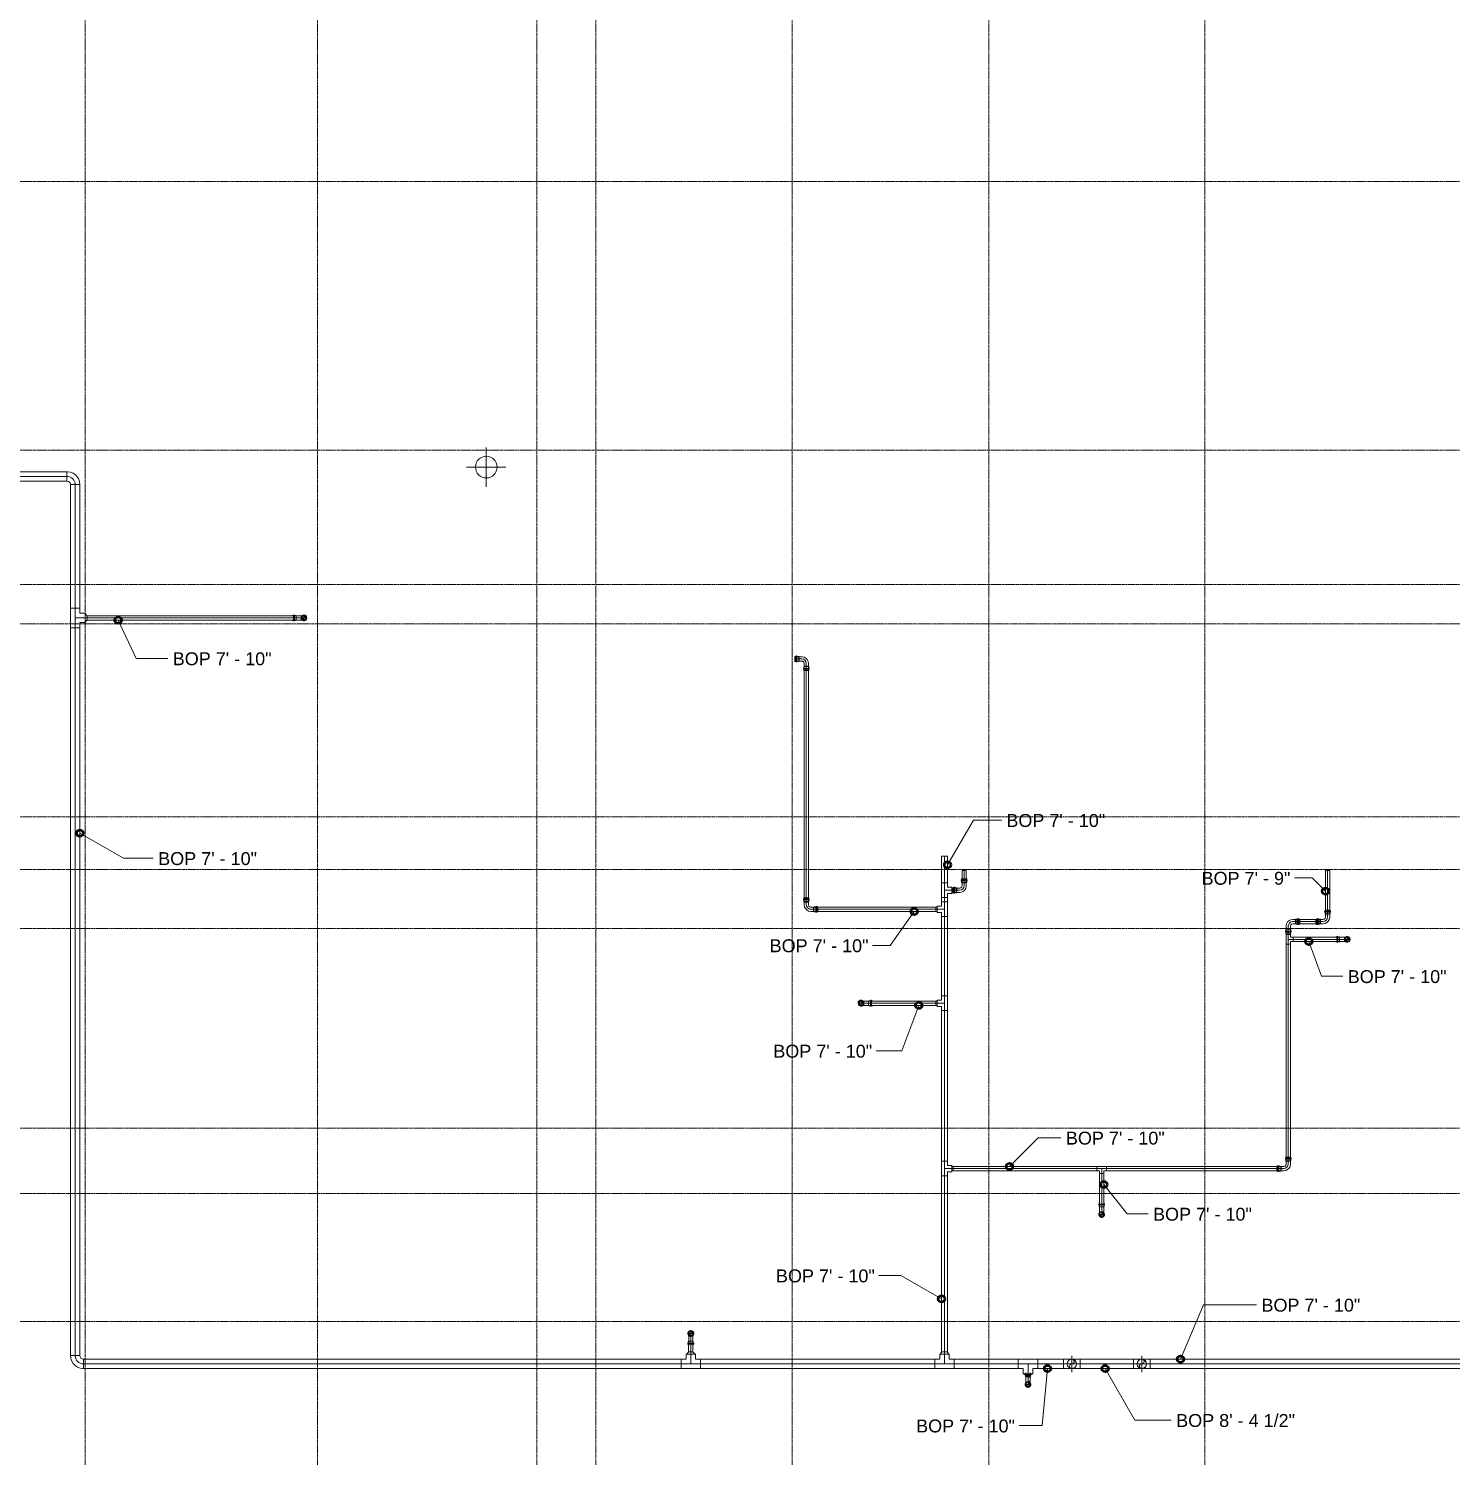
# Model space of a CAD drawing. Header units: inches. Extents: x -3679 to 241, y -496 to 1784.
# Drawn here: x -3029.3 to -2594.7, y 297.7 to 733.7 of the extents above; entities that cross this region are included whole.
import ezdxf

# ---------------------------------------------------------------- set-up
doc = ezdxf.new("R2010")
doc.units = ezdxf.units.IN
doc.header["$MEASUREMENT"] = 0
doc.linetypes.add('Grid Line', pattern=[0.875, 0.5, -0.125, 0.125, -0.125])
for name, color, linetype, lineweight in [('G-ANNO-DIMS', 251, 'Continuous', 9), ('P-PIPE', 1, 'Continuous', 9), ('P-PIPE-CNTR', 1, 'Continuous', 9), ('S-GRID', 8, 'Continuous', 9)]:
    doc.layers.add(name, color=color, linetype=linetype, lineweight=lineweight)
doc.styles.add('Arial', font='arial.ttf', dxfattribs={"height": 3.934132})

# ---------------------------------------------------------------- blocks, each defined once
blk = doc.blocks.new('Elbow - Welded - Generic - Standard-1127339-FIFTH LEVEL')
at = {"layer": 'P-PIPE'}
for p, q in [((-2.52, -1.44), (-2.52, 1.44)), ((-2.52, 1.44), (-2.52, -1.44)), ((1.44, 2.52), (-1.44, 2.52)), ((-1.44, 2.52), (1.44, 2.52))]:
    blk.add_line(p, q, dxfattribs=at)
at = {"layer": 'P-PIPE', "flags": 128}
for points in [[(-1.44, 2.52), (-1.53, 2.08), (-1.79, 1.72), (-2.18, 1.49), (-2.52, 1.44)], [(-2.52, -1.44), (-1.67, -1.34), (-0.85, -1.07), (-0.12, -0.62), (0.51, -0.03), (0.99, 0.68), (1.3, 1.48), (1.43, 2.33), (1.44, 2.52)]]:
    blk.add_lwpolyline(points, dxfattribs=at)
blk = doc.blocks.new('Victaulic-VicPress316-Elbow 90-45deg Style P568_P571 - Standard-V1-FIFTH LEVEL')
at = {"layer": 'P-PIPE'}
for p, q in [((-2327.12, 161.86), (-2327.12, 161.86)), ((-2327.12, 161.86), (-2325.73, 161.86)), ((-2324.79, 162.52), (-2325.73, 162.52)), ((-2325.73, 161.86), (-2324.79, 161.86)), ((-2323.6, 162.52), (-2324.9, 162.52)), ((-2324.9, 161.86), (-2324.9, 161.86)), ((-2324.9, 161.86), (-2324.9, 161.86)), ((-2324.79, 162.52), (-2324.79, 161.86)), ((-2324.79, 161.86), (-2324.79, 162.52)), ((-2324.79, 161.86), (-2324.79, 161.21)), ((-2324.79, 161.21), (-2324.79, 161.86)), ((-2324.23, 162.63), (-2324.69, 162.63)), ((-2324.23, 161.86), (-2324.23, 161.86)), ((-2324.23, 161.86), (-2324.23, 161.86)), ((-2323.6, 162.63), (-2323.94, 162.63)), ((-2323.94, 161.86), (-2323.94, 161.86)), ((-2323.94, 161.86), (-2323.94, 161.86)), ((-2323.6, 161.86), (-2323.6, 161.86)), ((-2323.6, 161.86), (-2323.6, 161.86)), ((-2323.6, 161.86), (-2323.6, 161.86)), ((-2323.6, 161.86), (-2323.6, 161.86)), ((-2325.73, 161.21), (-2324.79, 161.21)), ((-2324.9, 161.21), (-2323.6, 161.21)), ((-2324.69, 161.1), (-2324.23, 161.1)), ((-2323.94, 161.1), (-2323.6, 161.1))]:
    blk.add_line(p, q, dxfattribs=at)
at = {"layer": 'P-PIPE', "flags": 128}
for points in [[(-2326.21, 161.86), (-2326.31, 162.26), (-2326.56, 162.58), (-2326.93, 162.76), (-2327.34, 162.75), (-2327.71, 162.56), (-2327.96, 162.24), (-2328.04, 161.86)], [(-2328.04, 161.86), (-2327.94, 161.47), (-2327.69, 161.15), (-2327.32, 160.97), (-2326.91, 160.98), (-2326.54, 161.17), (-2326.29, 161.49), (-2326.21, 161.86)], [(-2326.36, 161.86), (-2326.45, 162.23), (-2326.7, 162.51), (-2327.06, 162.63), (-2327.43, 162.57), (-2327.73, 162.34), (-2327.88, 162), (-2327.89, 161.86)], [(-2327.89, 161.86), (-2327.8, 161.5), (-2327.55, 161.22), (-2327.19, 161.1), (-2326.82, 161.16), (-2326.52, 161.39), (-2326.37, 161.73), (-2326.36, 161.86)], [(-2325.73, 162.52), (-2326.23, 162.52), (-2326.66, 162.52), (-2326.97, 162.52), (-2327.12, 162.52), (-2327.12, 162.52)], [(-2324.9, 162.52), (-2324.71, 162.63), (-2324.69, 162.63)], [(-2324.23, 162.63), (-2324.17, 162.75), (-2324.03, 162.76), (-2323.94, 162.65), (-2323.94, 162.63)], [(-2324.23, 162.63), (-2324.23, 162.54), (-2324.23, 162.29), (-2324.23, 161.93), (-2324.23, 161.86)], [(-2324.23, 161.86), (-2324.23, 162.23), (-2324.23, 162.51), (-2324.23, 162.63), (-2324.23, 162.63)], [(-2324.23, 161.1), (-2324.23, 161.19), (-2324.23, 161.44), (-2324.23, 161.8), (-2324.23, 161.86)], [(-2324.23, 161.86), (-2324.23, 161.5), (-2324.23, 161.22), (-2324.23, 161.1), (-2324.23, 161.1)], [(-2323.94, 162.63), (-2323.94, 162.54), (-2323.94, 162.29), (-2323.94, 161.93), (-2323.94, 161.86)], [(-2323.94, 161.86), (-2323.94, 162.23), (-2323.94, 162.51), (-2323.94, 162.63), (-2323.94, 162.63)], [(-2323.94, 161.1), (-2323.94, 161.19), (-2323.94, 161.44), (-2323.94, 161.8), (-2323.94, 161.86)], [(-2323.94, 161.86), (-2323.94, 161.5), (-2323.94, 161.22), (-2323.94, 161.1), (-2323.94, 161.1)], [(-2327.12, 161.21), (-2327.03, 161.21), (-2326.77, 161.21), (-2326.36, 161.21), (-2325.88, 161.21), (-2325.73, 161.21)], [(-2324.69, 161.1), (-2324.89, 161.19), (-2324.9, 161.21)], [(-2323.94, 161.1), (-2324.01, 160.98), (-2324.15, 160.97), (-2324.23, 161.08), (-2324.23, 161.1)]]:
    blk.add_lwpolyline(points, dxfattribs=at)
at = {"layer": 'P-PIPE'}
for radius, start, end in [(0.767, 0, 180), (0.767, 0, 180), (0.767, 0, 180), (0.767, 180, 360), (0.767, 180, 0), (0.767, 180, 0), (0.657, 360, 180), (0.657, 0, 180), (0.657, 90, 180), (0.658, 180, 0), (0.658, 180, 0), (0.657, 180, 270), (0.658, 0, 90), (0.658, 270, 0)]:
    blk.add_arc((-2327.12, 161.86), radius, start, end, dxfattribs=at)
blk = doc.blocks.new('Victaulic-VicPress316-Elbow 90-45deg Style P568_P571 - Standard-523083-FIFTH LEVEL')
at = {"layer": 'P-PIPE'}
for p, q in [((-3.18, 0.77), (-3.52, 0.77)), ((-3.52, 0.77), (-3.52, -0.77)), ((-3.52, -0.77), (-3.52, 0.77)), ((-2.22, 0.66), (-3.52, 0.66)), ((-3.52, -0.66), (-3.52, 0.66)), ((-3.52, 0.66), (-3.52, -0.66)), ((-3.18, -0.77), (-3.18, 0.77)), ((-3.18, 0.77), (-3.18, -0.77)), ((-2.44, 0.77), (-2.89, 0.77)), ((-2.89, -0.77), (-2.89, 0.77)), ((-2.89, 0.77), (-2.89, -0.77)), ((-1.39, 0.66), (-2.33, 0.66)), ((-2.33, 0), (-2.33, 0.66)), ((-2.33, 0.66), (-2.33, 0)), ((-2.22, -0.66), (-2.22, 0.66)), ((-2.22, 0.66), (-2.22, -0.66)), ((-0.77, 3.52), (-0.77, 3.18)), ((0.77, 3.52), (-0.77, 3.52)), ((-0.77, 3.52), (0.77, 3.52)), ((-0.77, 3.18), (0.77, 3.18)), ((0.77, 3.18), (-0.77, 3.18)), ((-0.77, 2.89), (-0.77, 2.44)), ((-0.77, 2.89), (0.77, 2.89)), ((0.77, 2.89), (-0.77, 2.89)), ((-0.66, 3.52), (-0.66, 2.22)), ((-0.66, 3.52), (0.66, 3.52)), ((0.66, 3.52), (-0.66, 3.52)), ((-0.66, 2.33), (-0.66, 1.39)), ((0, 2.33), (-0.66, 2.33)), ((-0.66, 2.33), (0, 2.33)), ((-0.66, 2.22), (0.66, 2.22)), ((0.66, 2.22), (-0.66, 2.22)), ((0, 2.33), (0.66, 2.33)), ((0.66, 2.33), (0, 2.33)), ((0, 1.39), (0, 2.33)), ((0.66, 2.22), (0.66, 3.52)), ((0.66, 1.39), (0.66, 2.33)), ((0.77, 3.18), (0.77, 3.52)), ((0.77, 2.44), (0.77, 2.89)), ((-3.52, -0.66), (-2.22, -0.66)), ((-3.52, -0.77), (-3.18, -0.77)), ((-2.89, -0.77), (-2.44, -0.77)), ((-2.33, 0), (-2.33, -0.66)), ((-2.33, -0.66), (-2.33, 0)), ((-1.39, 0), (-2.33, 0)), ((-2.33, -0.66), (-1.39, -0.66))]:
    blk.add_line(p, q, dxfattribs=at)
at = {"layer": 'P-PIPE', "flags": 128}
for points in [[(-3.18, 0.77), (-3.11, 0.89), (-2.98, 0.9), (-2.89, 0.79), (-2.89, 0.77)], [(-3.18, 0.77), (-3.18, 0.67), (-3.18, 0.42), (-3.18, 0.07), (-3.18, -0.3), (-3.18, -0.6), (-3.18, -0.75), (-3.18, -0.77)], [(-3.18, -0.77), (-3.18, -0.67), (-3.18, -0.42), (-3.18, -0.07), (-3.18, 0.3), (-3.18, 0.6), (-3.18, 0.75), (-3.18, 0.77)], [(-2.89, -0.77), (-2.89, -0.67), (-2.89, -0.42), (-2.89, -0.07), (-2.89, 0.3), (-2.89, 0.6), (-2.89, 0.75), (-2.89, 0.77)], [(-2.89, 0.77), (-2.89, 0.67), (-2.89, 0.42), (-2.89, 0.07), (-2.89, -0.3), (-2.89, -0.6), (-2.89, -0.75), (-2.89, -0.77)], [(-2.44, 0.77), (-2.24, 0.68), (-2.22, 0.66)], [(-0.66, 1.39), (-0.75, 1.04), (-1, 0.77), (-1.35, 0.66), (-1.39, 0.66)], [(-1.39, -0.66), (-0.78, -0.56), (-0.23, -0.29), (0.22, 0.13), (0.53, 0.67), (0.65, 1.27), (0.66, 1.39)], [(-0.77, 2.89), (-0.89, 2.96), (-0.9, 3.1), (-0.79, 3.18), (-0.77, 3.18)], [(0.77, 3.18), (0.67, 3.18), (0.42, 3.18), (0.07, 3.18), (-0.3, 3.18), (-0.6, 3.18), (-0.75, 3.18), (-0.77, 3.18)], [(-0.77, 3.18), (-0.67, 3.18), (-0.42, 3.18), (-0.07, 3.18), (0.3, 3.18), (0.6, 3.18), (0.75, 3.18), (0.77, 3.18)], [(-0.77, 2.89), (-0.67, 2.89), (-0.42, 2.89), (-0.07, 2.89), (0.3, 2.89), (0.6, 2.89), (0.75, 2.89), (0.77, 2.89)], [(0.77, 2.89), (0.67, 2.89), (0.42, 2.89), (0.07, 2.89), (-0.3, 2.89), (-0.6, 2.89), (-0.75, 2.89), (-0.77, 2.89)], [(-0.66, 2.22), (-0.77, 2.41), (-0.77, 2.44)], [(0.77, 2.44), (0.68, 2.24), (0.66, 2.22)], [(0.77, 3.18), (0.89, 3.11), (0.9, 2.98), (0.79, 2.89), (0.77, 2.89)], [(-2.89, -0.77), (-2.96, -0.89), (-3.1, -0.9), (-3.18, -0.79), (-3.18, -0.77)], [(-2.22, -0.66), (-2.41, -0.77), (-2.44, -0.77)]]:
    blk.add_lwpolyline(points, dxfattribs=at)
at = {"layer": 'P-PIPE'}
blk.add_arc((-1.39, 1.39), 1.39, 270, 0, dxfattribs=at)
blk = doc.blocks.new('Victaulic-VicPress316-Elbow 90-45deg Style P568_P571 - Standard-V6-FIFTH LEVEL')
at = {"layer": 'P-PIPE'}
for p, q in [((-2633.27, 464.59), (-2633.27, 464.25)), ((-2633.26, 464.25), (-2633.27, 464.25)), ((-2633.27, 463.96), (-2633.26, 463.96)), ((-2633.27, 463.96), (-2633.27, 463.51)), ((-2631.74, 464.59), (-2633.26, 464.59)), ((-2633.26, 464.59), (-2631.74, 464.59)), ((-2633.26, 464.25), (-2631.74, 464.25)), ((-2631.74, 464.25), (-2633.26, 464.25)), ((-2633.26, 463.96), (-2631.74, 463.96)), ((-2631.74, 463.96), (-2633.26, 463.96)), ((-2633.16, 464.59), (-2633.16, 463.29)), ((-2633.16, 464.59), (-2631.84, 464.59)), ((-2631.84, 464.59), (-2633.16, 464.59)), ((-2633.16, 463.4), (-2633.16, 462.47)), ((-2632.55, 463.4), (-2633.16, 463.4)), ((-2633.16, 463.4), (-2632.45, 463.4)), ((-2633.16, 463.29), (-2631.84, 463.29)), ((-2631.84, 463.29), (-2633.16, 463.29)), ((-2631.84, 463.4), (-2632.55, 463.4)), ((-2632.5, 462.47), (-2632.5, 463.4)), ((-2632.45, 463.4), (-2631.84, 463.4)), ((-2631.84, 463.29), (-2631.84, 464.59)), ((-2631.84, 462.47), (-2631.84, 463.4)), ((-2631.74, 464.25), (-2631.73, 464.25)), ((-2631.73, 463.96), (-2631.74, 463.96)), ((-2631.73, 464.25), (-2631.73, 464.59)), ((-2631.73, 463.51), (-2631.73, 463.96)), ((-2635.67, 461.84), (-2636.01, 461.84)), ((-2634.71, 461.73), (-2636.01, 461.73)), ((-2636.01, 460.42), (-2634.71, 460.42)), ((-2636.01, 460.31), (-2635.67, 460.31)), ((-2634.93, 461.84), (-2635.38, 461.84)), ((-2635.38, 460.31), (-2634.93, 460.31)), ((-2633.89, 461.73), (-2634.82, 461.73)), ((-2633.89, 461.07), (-2634.82, 461.07)), ((-2634.82, 460.42), (-2633.89, 460.42))]:
    blk.add_line(p, q, dxfattribs=at)
at = {"layer": 'P-PIPE', "flags": 128}
for points in [[(-2633.16, 462.47), (-2633.25, 462.11), (-2633.5, 461.84), (-2633.84, 461.73), (-2633.89, 461.73)], [(-2633.89, 460.42), (-2633.28, 460.51), (-2632.73, 460.78), (-2632.28, 461.2), (-2631.97, 461.74), (-2631.85, 462.34), (-2631.84, 462.47)], [(-2633.27, 463.96), (-2633.39, 464.03), (-2633.4, 464.17), (-2633.29, 464.25), (-2633.27, 464.25)], [(-2633.27, 464.25), (-2633.17, 464.25), (-2632.92, 464.25), (-2632.57, 464.25), (-2632.2, 464.25), (-2631.9, 464.25), (-2631.75, 464.25), (-2631.74, 464.25)], [(-2631.74, 463.96), (-2631.86, 463.96), (-2632.13, 463.96), (-2632.5, 463.96), (-2632.86, 463.96), (-2633.14, 463.96), (-2633.26, 463.96), (-2633.27, 463.96)], [(-2633.16, 463.29), (-2633.27, 463.48), (-2633.27, 463.51)], [(-2631.73, 464.25), (-2631.83, 464.25), (-2632.08, 464.25), (-2632.43, 464.25), (-2632.8, 464.25), (-2633.1, 464.25), (-2633.25, 464.25), (-2633.26, 464.25)], [(-2633.26, 463.96), (-2633.14, 463.96), (-2632.87, 463.96), (-2632.5, 463.96), (-2632.14, 463.96), (-2631.86, 463.96), (-2631.74, 463.96), (-2631.73, 463.96)], [(-2631.73, 463.51), (-2631.82, 463.31), (-2631.84, 463.29)], [(-2631.73, 464.25), (-2631.61, 464.19), (-2631.6, 464.05), (-2631.71, 463.96), (-2631.73, 463.96)], [(-2635.53, 460.16), (-2635.64, 460.21), (-2635.68, 460.29), (-2635.7, 460.39), (-2635.72, 460.58), (-2635.73, 460.88), (-2635.73, 461.26), (-2635.72, 461.56), (-2635.7, 461.74), (-2635.69, 461.84), (-2635.68, 461.87), (-2635.65, 461.92), (-2635.53, 461.98)], [(-2635.53, 460.16), (-2635.41, 460.21), (-2635.37, 460.29), (-2635.35, 460.39), (-2635.33, 460.58), (-2635.32, 460.88), (-2635.32, 461.26), (-2635.33, 461.56), (-2635.35, 461.74), (-2635.36, 461.84), (-2635.38, 461.87), (-2635.4, 461.92), (-2635.53, 461.98)], [(-2634.93, 461.84), (-2634.75, 461.78), (-2634.71, 461.73)], [(-2634.93, 460.31), (-2634.75, 460.37), (-2634.71, 460.42)]]:
    blk.add_lwpolyline(points, dxfattribs=at)
at = {"layer": 'P-PIPE'}
for centre, major_axis, ratio, start_param, end_param in [((-2633.89, 462.47), (0, 1.39), 0.996546, 3.141593, 4.712389), ((-2636.01, 461.07), (0, 0.767), 0.083045, 0, 3.141593), ((-2636.01, 461.07), (0, 0.657), 0.083045, 0, 3.141593), ((-2636.01, 461.07), (0, 0.766), 0.083045, 3.141593, 6.283185), ((-2636.01, 461.07), (0, 0.658), 0.083045, 3.141593, 6.283185), ((-2635.67, 461.07), (0, 0.766), 0.083045, 0, 3.141593), ((-2635.67, 461.07), (0, 0.767), 0.083045, 3.141593, 6.283185), ((-2635.38, 461.07), (0, 0.766), 0.083045, 0, 3.141593), ((-2635.38, 461.07), (0, 0.767), 0.083045, 3.141593, 6.283185), ((-2634.82, 461.07), (0, 0.658), 0.083045, 0, 1.570796), ((-2634.82, 461.07), (0, 0.657), 0.083045, 1.570796, 3.141593), ((-2634.82, 461.07), (0, 0.658), 0.083045, 4.712389, 6.283185), ((-2634.82, 461.07), (0, 0.657), 0.083045, 3.141593, 4.712389), ((-2634.71, 461.07), (0, 0.657), 0.083045, 0, 3.141593), ((-2634.71, 461.07), (0, 0.658), 0.083045, 3.141593, 6.283185)]:
    blk.add_ellipse(centre, major_axis=major_axis, ratio=ratio, start_param=start_param, end_param=end_param, dxfattribs=at)
blk = doc.blocks.new('Victaulic-VicPress316-Elbow 90-45deg Style P568_P571 - Standard-V7-FIFTH LEVEL')
at = {"layer": 'P-PIPE'}
for p, q in [((-2645.27, 458.63), (-2645.27, 458.18)), ((-2645.26, 458.18), (-2645.27, 458.18)), ((-2645.27, 457.89), (-2645.27, 457.55)), ((-2645.27, 457.89), (-2645.26, 457.89)), ((-2643.74, 458.18), (-2645.26, 458.18)), ((-2645.26, 458.18), (-2643.74, 458.18)), ((-2643.74, 457.89), (-2645.26, 457.89)), ((-2645.26, 457.89), (-2643.74, 457.89)), ((-2645.16, 459.68), (-2645.16, 458.74)), ((-2645.16, 458.85), (-2645.16, 457.55)), ((-2643.84, 458.85), (-2645.16, 458.85)), ((-2645.16, 458.85), (-2643.84, 458.85)), ((-2644.45, 458.74), (-2645.16, 458.74)), ((-2645.16, 458.74), (-2644.55, 458.74)), ((-2644.55, 458.74), (-2643.84, 458.74)), ((-2644.5, 459.68), (-2644.5, 458.74)), ((-2643.84, 458.74), (-2644.45, 458.74)), ((-2643.84, 458.74), (-2643.84, 459.68)), ((-2643.84, 457.55), (-2643.84, 458.85)), ((-2643.74, 458.18), (-2643.73, 458.18)), ((-2643.73, 457.89), (-2643.74, 457.89)), ((-2643.73, 458.18), (-2643.73, 458.63)), ((-2643.73, 457.55), (-2643.73, 457.89)), ((-2642.18, 461.73), (-2643.11, 461.73)), ((-2643.11, 461.07), (-2642.18, 461.07)), ((-2643.11, 460.42), (-2642.18, 460.42)), ((-2640.99, 461.73), (-2642.29, 461.73)), ((-2642.29, 460.42), (-2640.99, 460.42)), ((-2641.62, 461.84), (-2642.07, 461.84)), ((-2642.07, 460.31), (-2641.62, 460.31)), ((-2640.99, 461.84), (-2641.33, 461.84)), ((-2641.33, 460.31), (-2640.99, 460.31)), ((-2645.26, 457.55), (-2643.74, 457.55)), ((-2643.74, 457.55), (-2645.26, 457.55)), ((-2643.84, 457.55), (-2645.16, 457.55)), ((-2645.16, 457.55), (-2643.84, 457.55))]:
    blk.add_line(p, q, dxfattribs=at)
at = {"layer": 'P-PIPE', "flags": 128}
for points in [[(-2645.27, 457.89), (-2645.39, 457.96), (-2645.4, 458.1), (-2645.29, 458.18), (-2645.27, 458.18)], [(-2645.27, 458.63), (-2645.18, 458.83), (-2645.16, 458.85)], [(-2645.27, 458.18), (-2645.17, 458.18), (-2644.92, 458.18), (-2644.57, 458.18), (-2644.2, 458.18), (-2643.9, 458.18), (-2643.75, 458.18), (-2643.74, 458.18)], [(-2643.74, 457.89), (-2643.86, 457.89), (-2644.13, 457.89), (-2644.5, 457.89), (-2644.86, 457.89), (-2645.14, 457.89), (-2645.26, 457.89), (-2645.27, 457.89)], [(-2643.73, 458.18), (-2643.83, 458.18), (-2644.08, 458.18), (-2644.43, 458.18), (-2644.8, 458.18), (-2645.1, 458.18), (-2645.25, 458.18), (-2645.26, 458.18)], [(-2645.26, 457.89), (-2645.14, 457.89), (-2644.87, 457.89), (-2644.5, 457.89), (-2644.14, 457.89), (-2643.86, 457.89), (-2643.74, 457.89), (-2643.73, 457.89)], [(-2643.11, 461.73), (-2643.72, 461.64), (-2644.27, 461.37), (-2644.72, 460.94), (-2645.03, 460.4), (-2645.15, 459.8), (-2645.16, 459.68)], [(-2643.84, 459.68), (-2643.75, 460.03), (-2643.5, 460.3), (-2643.16, 460.41), (-2643.11, 460.42)], [(-2643.84, 458.85), (-2643.73, 458.66), (-2643.73, 458.63)], [(-2643.73, 458.18), (-2643.61, 458.12), (-2643.6, 457.98), (-2643.71, 457.89), (-2643.73, 457.89)], [(-2642.07, 461.84), (-2642.25, 461.78), (-2642.29, 461.73)], [(-2642.07, 460.31), (-2642.25, 460.37), (-2642.29, 460.42)], [(-2641.47, 460.16), (-2641.59, 460.21), (-2641.63, 460.29), (-2641.65, 460.39), (-2641.67, 460.58), (-2641.68, 460.88), (-2641.68, 461.26), (-2641.67, 461.56), (-2641.65, 461.74), (-2641.64, 461.84), (-2641.62, 461.87), (-2641.6, 461.92), (-2641.47, 461.98)], [(-2641.47, 460.16), (-2641.36, 460.21), (-2641.32, 460.29), (-2641.3, 460.39), (-2641.28, 460.58), (-2641.27, 460.88), (-2641.27, 461.26), (-2641.28, 461.56), (-2641.3, 461.74), (-2641.31, 461.84), (-2641.32, 461.87), (-2641.35, 461.92), (-2641.47, 461.98)]]:
    blk.add_lwpolyline(points, dxfattribs=at)
at = {"layer": 'P-PIPE'}
for centre, major_axis, ratio, start_param, end_param in [((-2643.11, 459.68), (0, 1.39), 0.996546, 0, 1.570796), ((-2642.29, 461.07), (0, 0.658), 0.083045, 0, 3.141593), ((-2642.29, 461.07), (0, 0.657), 0.083045, 3.141593, 6.283185), ((-2642.18, 461.07), (0, 0.658), 0.083045, 0, 1.570796), ((-2642.18, 461.07), (0, 0.657), 0.083045, 1.570796, 3.141593), ((-2642.18, 461.07), (0, 0.658), 0.083045, 4.712389, 6.283185), ((-2642.18, 461.07), (0, 0.657), 0.083045, 3.141593, 4.712389), ((-2641.62, 461.07), (0, 0.766), 0.083045, 0, 3.141593), ((-2641.62, 461.07), (0, 0.767), 0.083045, 3.141593, 6.283185), ((-2641.33, 461.07), (0, 0.766), 0.083045, 0, 3.141593), ((-2641.33, 461.07), (0, 0.767), 0.083045, 3.141593, 6.283185), ((-2640.99, 461.07), (0, 0.767), 0.083045, 0, 3.141593), ((-2640.99, 461.07), (0, 0.658), 0.083045, 0, 3.141593), ((-2640.99, 461.07), (0, 0.766), 0.083045, 3.141593, 6.283185), ((-2640.99, 461.07), (0, 0.657), 0.083045, 3.141593, 6.283185)]:
    blk.add_ellipse(centre, major_axis=major_axis, ratio=ratio, start_param=start_param, end_param=end_param, dxfattribs=at)
blk = doc.blocks.new('Elbow - Welded - Generic - Standard-V4-FIFTH LEVEL')
at = {"layer": 'P-PIPE'}
blk.add_line((-1945.07, 591.08), (-1945.07, 591.08), dxfattribs=at)
blk.add_line((-1945.07, 591.08), (-1945.07, 591.08), dxfattribs=at)
at = {"layer": 'P-PIPE', "flags": 128}
for points in [[(-1945.07, 592.51), (-1945.74, 592.51), (-1946.37, 592.51), (-1946.9, 592.51), (-1947.3, 592.51), (-1947.53, 592.51), (-1947.59, 592.51)], [(-1947.59, 589.64), (-1947.49, 589.64), (-1947.22, 589.64), (-1946.79, 589.64), (-1946.23, 589.64), (-1945.58, 589.64), (-1945.07, 589.64)]]:
    blk.add_lwpolyline(points, dxfattribs=at)
at = {"layer": 'P-PIPE'}
for start, end in [(0, 180), (180, 0)]:
    blk.add_arc((-1947.59, 591.08), 1.44, start, end, dxfattribs=at)
blk = doc.blocks.new('Elbow - Welded - Generic - Standard-V12-FIFTH LEVEL')
at = {"layer": 'P-PIPE'}
blk.add_line((-2686.72, 326), (-2686.72, 326), dxfattribs=at)
blk.add_line((-2686.72, 326), (-2686.72, 326), dxfattribs=at)
at = {"layer": 'P-PIPE', "flags": 128}
for points in [[(-2690.68, 326), (-2690.59, 326.51), (-2690.32, 326.95), (-2689.91, 327.27), (-2689.42, 327.43), (-2689.24, 327.44)], [(-2689.24, 327.44), (-2689.15, 327.44), (-2688.88, 327.44), (-2688.44, 327.44), (-2687.89, 327.44), (-2687.24, 327.44), (-2686.72, 327.44)], [(-2689.24, 327.44), (-2688.73, 327.34), (-2688.29, 327.08), (-2687.97, 326.67), (-2687.82, 326.18), (-2687.81, 326)], [(-2689.24, 324.56), (-2689.75, 324.66), (-2690.19, 324.92), (-2690.51, 325.33), (-2690.67, 325.82), (-2690.68, 326)], [(-2687.81, 326), (-2687.9, 325.49), (-2688.16, 325.05), (-2688.57, 324.73), (-2689.06, 324.57), (-2689.24, 324.56)], [(-2686.72, 324.56), (-2687.4, 324.56), (-2688.03, 324.56), (-2688.56, 324.56), (-2688.96, 324.56), (-2689.19, 324.56), (-2689.24, 324.56)]]:
    blk.add_lwpolyline(points, dxfattribs=at)
at = {"layer": 'P-PIPE'}
for start, end in [(0, 180), (180, 0)]:
    blk.add_arc((-2689.24, 326), 1.44, start, end, dxfattribs=at)

msp = doc.modelspace()

# ---------------------------------------------------------------- linework, layer by layer
at = {"layer": 'G-ANNO-DIMS'}
for p, q in [((-3001.92, 553.13), (-2996.39, 541.41)), ((-2996.39, 541.41), (-2986.72, 541.41)), ((-2748.55, 478.37), (-2740.66, 492.03)), ((-2740.66, 492.03), (-2732.11, 492.03)), ((-3013.56, 488.07), (-3000.27, 480.39)), ((-3000.27, 480.39), (-2991.17, 480.39)), ((-2637.19, 474.38), (-2642.57, 474.38)), ((-2633.16, 470.35), (-2637.19, 474.38)), ((-2758.73, 464.16), (-2766.08, 453.78)), ((-2766.08, 453.78), (-2771.45, 453.78)), ((-2638.22, 454.98), (-2634.31, 444.36)), ((-2634.31, 444.36), (-2627.85, 444.36)), ((-2757.38, 435.48), (-2762.56, 421.58)), ((-2762.56, 421.58), (-2770.33, 421.58)), ((-2729.63, 386.29), (-2720.88, 395.04)), ((-2720.88, 395.04), (-2713.93, 395.04)), ((-2700.84, 380.74), (-2693.67, 371.8)), ((-2693.67, 371.8), (-2687.31, 371.8)), ((-2762.8, 352.97), (-2769.52, 352.97)), ((-2750.45, 345.84), (-2762.8, 352.97)), ((-2677.41, 327.44), (-2670.42, 344.03)), ((-2670.42, 344.03), (-2654.19, 344.03)), ((-2718.01, 324.56), (-2719.65, 307.15)), ((-2700.44, 324.56), (-2691.35, 308.82)), ((-2719.65, 307.15), (-2726.71, 307.15)), ((-2691.35, 308.82), (-2680.24, 308.82))]:
    msp.add_line(p, q, dxfattribs=at)
at = {"layer": 'G-ANNO-DIMS', "lineweight": 50}
for centre in [(-3001.92, 553.13), (-3013.56, 488.07), (-2748.55, 478.37), (-2633.16, 470.35), (-2758.73, 464.16), (-2638.22, 454.98), (-2757.38, 435.48), (-2729.63, 386.29), (-2700.84, 380.74), (-2750.45, 345.84), (-2677.41, 327.44), (-2718.01, 324.56), (-2700.44, 324.56)]:
    msp.add_circle(centre, 1, dxfattribs=at)
at = {"layer": 'P-PIPE'}
for p, q in [((-3017.52, 598.44), (-3066.48, 598.44)), ((-3017.52, 595.56), (-3017.52, 598.44)), ((-3066.48, 595.56), (-3017.52, 595.56)), ((-3016.44, 594.48), (-3016.44, 556.78)), ((-3013.56, 594.48), (-3016.44, 594.48)), ((-3013.56, 556.78), (-3013.56, 594.48)), ((-3016.44, 556.78), (-3016.44, 550.8)), ((-3013.56, 556.78), (-3016.44, 556.78)), ((-3016.44, 556.78), (-3013.56, 556.78)), ((-3013.56, 556.78), (-3016.44, 556.78)), ((-3013.56, 555.22), (-3013.56, 556.78)), ((-3012.01, 555.22), (-3013.56, 555.22)), ((-3012.01, 552.35), (-3012.01, 555.22)), ((-3012.01, 555.22), (-3012.01, 552.35)), ((-3011.35, 554.35), (-3012.01, 555.1)), ((-2947.52, 554.44), (-3011.35, 554.44)), ((-3011.35, 554.44), (-3011.35, 553.13)), ((-2947.52, 554.44), (-2947.52, 553.13)), ((-3016.44, 550.8), (-3016.44, 328.52)), ((-3016.44, 550.8), (-3013.56, 550.8)), ((-3013.56, 550.8), (-3016.44, 550.8)), ((-3016.44, 550.8), (-3013.56, 550.8)), ((-3013.56, 550.8), (-3013.56, 552.35)), ((-3013.56, 552.35), (-3012.01, 552.35)), ((-3013.56, 328.52), (-3013.56, 550.8)), ((-3012.01, 552.47), (-3011.35, 553.22)), ((-3011.35, 553.13), (-2947.52, 553.13)), ((-2792.37, 538.95), (-2792.37, 467.15)), ((-2792.37, 538.95), (-2791.05, 538.95)), ((-2791.05, 467.15), (-2791.05, 538.95)), ((-2750.45, 481), (-2750.45, 472.88)), ((-2750.45, 481), (-2748.55, 481)), ((-2748.55, 472.88), (-2748.55, 481)), ((-2744.16, 476.64), (-2744.16, 472.97)), ((-2742.84, 476.64), (-2744.16, 476.64)), ((-2742.84, 472.97), (-2742.84, 476.64)), ((-2633.16, 476.64), (-2633.16, 463.4)), ((-2633.16, 476.64), (-2631.84, 476.64)), ((-2631.84, 463.4), (-2631.84, 476.64)), ((-2750.45, 472.88), (-2750.45, 468.39)), ((-2748.55, 472.88), (-2750.45, 472.88)), ((-2750.45, 472.88), (-2748.55, 472.88)), ((-2750.45, 472.88), (-2748.55, 472.88)), ((-2748.55, 471.59), (-2748.55, 472.88)), ((-2747.26, 471.59), (-2748.55, 471.59)), ((-2747.26, 469.68), (-2747.26, 471.59)), ((-2747.26, 471.59), (-2747.26, 469.68)), ((-2746.85, 471.2), (-2747.26, 471.45)), ((-2745.83, 471.29), (-2746.85, 471.29)), ((-2746.85, 471.29), (-2746.85, 469.98)), ((-2745.83, 471.29), (-2745.83, 469.98)), ((-2742.84, 472.97), (-2744.16, 472.97)), ((-2792.37, 467.15), (-2791.05, 467.15)), ((-2748.55, 468.39), (-2750.45, 468.39)), ((-2750.45, 468.39), (-2748.55, 468.39)), ((-2750.45, 468.39), (-2750.45, 467.07)), ((-2748.55, 468.39), (-2750.45, 468.39)), ((-2748.55, 467.07), (-2750.45, 467.07)), ((-2750.45, 467.07), (-2750.45, 465.77)), ((-2750.45, 467.07), (-2748.55, 467.07)), ((-2748.55, 467.07), (-2750.45, 467.07)), ((-2748.55, 468.39), (-2748.55, 469.68)), ((-2748.55, 469.68), (-2747.26, 469.68)), ((-2748.55, 467.07), (-2748.55, 468.39)), ((-2748.55, 462.58), (-2748.55, 467.07)), ((-2747.26, 469.82), (-2746.85, 470.07)), ((-2746.85, 469.98), (-2745.83, 469.98)), ((-2752.15, 465.48), (-2789.38, 465.48)), ((-2789.38, 464.16), (-2789.38, 465.48)), ((-2789.38, 464.16), (-2752.15, 464.16)), ((-2751.74, 465.63), (-2752.15, 465.38)), ((-2752.15, 464.16), (-2752.15, 465.48)), ((-2752.15, 464.26), (-2751.74, 464.01)), ((-2750.45, 465.77), (-2751.74, 465.77)), ((-2751.74, 465.77), (-2751.74, 463.87)), ((-2751.74, 463.87), (-2751.74, 465.77)), ((-2751.74, 463.87), (-2750.45, 463.87)), ((-2750.45, 463.87), (-2750.45, 462.58)), ((-2750.45, 462.58), (-2748.55, 462.58)), ((-2748.55, 462.58), (-2750.45, 462.58)), ((-2750.45, 462.58), (-2750.45, 438.38)), ((-2748.55, 462.58), (-2750.45, 462.58)), ((-2748.55, 438.38), (-2748.55, 462.58)), ((-2633.16, 463.4), (-2631.84, 463.4)), ((-2645.16, 458.74), (-2645.16, 457.13)), ((-2645.16, 458.74), (-2643.84, 458.74)), ((-2643.84, 457.13), (-2643.84, 458.74)), ((-2634.82, 461.73), (-2642.18, 461.73)), ((-2642.18, 460.42), (-2634.82, 460.42)), ((-2645.16, 457.13), (-2645.16, 454.14)), ((-2643.84, 457.13), (-2645.16, 457.13)), ((-2645.16, 457.13), (-2643.84, 457.13)), ((-2645.16, 457.13), (-2643.84, 457.13)), ((-2645.16, 454.14), (-2645.16, 387.97)), ((-2645.16, 454.14), (-2643.84, 454.14)), ((-2643.84, 454.14), (-2645.16, 454.14)), ((-2645.16, 454.14), (-2643.84, 454.14)), ((-2643.84, 456.29), (-2643.84, 457.13)), ((-2643, 456.29), (-2643.84, 456.29)), ((-2643.84, 454.14), (-2643.84, 454.98)), ((-2643.84, 454.98), (-2643, 454.98)), ((-2643.84, 387.97), (-2643.84, 454.14)), ((-2628.83, 456.29), (-2643, 456.29)), ((-2643, 456.29), (-2643, 454.98)), ((-2643, 454.98), (-2643, 456.29)), ((-2643, 456.29), (-2643, 454.98)), ((-2643, 454.98), (-2628.83, 454.98)), ((-2628.83, 456.29), (-2628.83, 454.98)), ((-2752.15, 436.79), (-2772.67, 436.79)), ((-2772.67, 435.48), (-2772.67, 436.79)), ((-2751.74, 436.95), (-2752.15, 436.7)), ((-2752.15, 435.48), (-2752.15, 436.79)), ((-2750.45, 437.09), (-2751.74, 437.09)), ((-2751.74, 435.18), (-2751.74, 437.09)), ((-2751.74, 437.09), (-2751.74, 435.18)), ((-2750.45, 438.38), (-2750.45, 437.09)), ((-2750.45, 438.38), (-2748.55, 438.38)), ((-2748.55, 438.38), (-2750.45, 438.38)), ((-2748.55, 438.38), (-2750.45, 438.38)), ((-2748.55, 433.89), (-2748.55, 438.38)), ((-2772.67, 435.48), (-2752.15, 435.48)), ((-2752.15, 435.57), (-2751.74, 435.32)), ((-2751.74, 435.18), (-2750.45, 435.18)), ((-2750.45, 435.18), (-2750.45, 433.89)), ((-2750.45, 433.89), (-2748.55, 433.89)), ((-2748.55, 433.89), (-2750.45, 433.89)), ((-2750.45, 433.89), (-2750.45, 387.88)), ((-2750.45, 433.89), (-2748.55, 433.89)), ((-2748.55, 387.88), (-2748.55, 433.89)), ((-2750.45, 387.88), (-2750.45, 383.39)), ((-2748.55, 387.88), (-2750.45, 387.88)), ((-2750.45, 387.88), (-2748.55, 387.88)), ((-2750.45, 387.88), (-2748.55, 387.88)), ((-2748.55, 386.59), (-2748.55, 387.88)), ((-2747.26, 386.59), (-2748.55, 386.59)), ((-2748.55, 383.39), (-2748.55, 384.68)), ((-2748.55, 384.68), (-2747.26, 384.68)), ((-2747.26, 384.68), (-2747.26, 386.59)), ((-2747.26, 386.59), (-2747.26, 384.68)), ((-2746.85, 386.2), (-2747.26, 386.45)), ((-2747.26, 384.82), (-2746.85, 385.07)), ((-2703, 386.29), (-2746.85, 386.29)), ((-2746.85, 386.29), (-2746.85, 384.98)), ((-2746.85, 384.98), (-2703, 384.98)), ((-2703, 386.29), (-2703, 384.98)), ((-2700, 386.29), (-2703, 386.29)), ((-2703, 384.98), (-2703, 386.29)), ((-2703, 386.29), (-2703, 384.98)), ((-2703, 384.98), (-2702.16, 384.98)), ((-2702.16, 384.98), (-2702.16, 384.14)), ((-2702.16, 384.14), (-2702.16, 373.97)), ((-2700.84, 384.14), (-2702.16, 384.14)), ((-2702.16, 384.14), (-2700.84, 384.14)), ((-2700.84, 384.14), (-2702.16, 384.14)), ((-2700.84, 384.98), (-2700, 384.98)), ((-2700.84, 384.14), (-2700.84, 384.98)), ((-2700.84, 373.97), (-2700.84, 384.14)), ((-2700, 384.98), (-2700, 386.29)), ((-2700, 386.29), (-2700, 384.98)), ((-2646.83, 386.29), (-2700, 386.29)), ((-2700, 386.29), (-2700, 384.98)), ((-2700, 384.98), (-2646.83, 384.98)), ((-2646.83, 386.29), (-2646.83, 384.98)), ((-2645.16, 387.97), (-2643.84, 387.97)), ((-2750.45, 383.39), (-2750.45, 329.65)), ((-2750.45, 383.39), (-2748.55, 383.39)), ((-2748.55, 383.39), (-2750.45, 383.39)), ((-2750.45, 383.39), (-2748.55, 383.39)), ((-2748.55, 329.65), (-2748.55, 383.39)), ((-2700.84, 373.97), (-2702.16, 373.97)), ((-2827.65, 332.92), (-2827.65, 329.65)), ((-2826.33, 332.92), (-2827.65, 332.92)), ((-2826.33, 329.65), (-2826.33, 332.92)), ((-3016.44, 328.52), (-3013.56, 328.52)), ((-2829.98, 327.44), (-3012.48, 327.44)), ((-3012.48, 324.56), (-3012.48, 327.44)), ((-2828.42, 327.44), (-2829.98, 327.44)), ((-2829.98, 327.44), (-2829.98, 324.56)), ((-2829.98, 324.56), (-2829.98, 327.44)), ((-2829.98, 324.56), (-2829.98, 327.44)), ((-2828.42, 328.99), (-2828.42, 327.44)), ((-2825.55, 328.99), (-2828.42, 328.99)), ((-2828.42, 328.99), (-2825.55, 328.99)), ((-2827.55, 329.65), (-2828.3, 328.99)), ((-2826.33, 329.65), (-2827.65, 329.65)), ((-2825.68, 328.99), (-2826.43, 329.65)), ((-2825.55, 327.44), (-2825.55, 328.99)), ((-2824, 327.44), (-2825.55, 327.44)), ((-2752.49, 327.44), (-2824, 327.44)), ((-2824, 324.56), (-2824, 327.44)), ((-2824, 327.44), (-2824, 324.56)), ((-2824, 324.56), (-2824, 327.44)), ((-2752.49, 324.56), (-2752.49, 327.44)), ((-2750.94, 327.44), (-2752.49, 327.44)), ((-2752.49, 327.44), (-2752.49, 324.56)), ((-2752.49, 324.56), (-2752.49, 327.44)), ((-2750.94, 328.99), (-2750.94, 327.44)), ((-2748.06, 328.99), (-2750.94, 328.99)), ((-2750.94, 328.99), (-2748.06, 328.99)), ((-2750.31, 329.65), (-2750.81, 328.99)), ((-2750.45, 329.65), (-2748.55, 329.65)), ((-2748.19, 328.99), (-2748.69, 329.65)), ((-2748.06, 327.44), (-2748.06, 328.99)), ((-2746.51, 327.44), (-2748.06, 327.44)), ((-2726.99, 327.44), (-2746.51, 327.44)), ((-2746.51, 324.56), (-2746.51, 327.44)), ((-2746.51, 327.44), (-2746.51, 324.56)), ((-2746.51, 324.56), (-2746.51, 327.44)), ((-2721.01, 327.44), (-2726.99, 327.44)), ((-2726.99, 324.56), (-2726.99, 327.44)), ((-2726.99, 327.44), (-2726.99, 324.56)), ((-2726.99, 324.56), (-2726.99, 327.44)), ((-2721.01, 324.56), (-2721.01, 327.44)), ((-2721.01, 327.44), (-2721.01, 324.56)), ((-2713.12, 327.44), (-2721.01, 327.44)), ((-2721.01, 324.56), (-2721.01, 327.44)), ((-2713.12, 324.56), (-2713.12, 327.44)), ((-2691.76, 327.44), (-2708.09, 327.44)), ((-2708.09, 324.56), (-2708.09, 327.44)), ((-2691.76, 324.56), (-2691.76, 327.44)), ((-2582.99, 327.44), (-2686.72, 327.44)), ((-2686.72, 327.44), (-2686.72, 324.56)), ((-3012.48, 324.56), (-2829.98, 324.56)), ((-2829.98, 324.56), (-2824, 324.56)), ((-2824, 324.56), (-2752.49, 324.56)), ((-2752.49, 324.56), (-2746.51, 324.56)), ((-2746.51, 324.56), (-2726.99, 324.56)), ((-2726.99, 324.56), (-2725.44, 324.56)), ((-2725.44, 324.56), (-2725.44, 323.01)), ((-2722.56, 323.01), (-2725.44, 323.01)), ((-2725.44, 323.01), (-2722.56, 323.01)), ((-2725.31, 323.01), (-2724.56, 322.35)), ((-2723.44, 322.35), (-2722.69, 323.01)), ((-2722.56, 324.56), (-2721.01, 324.56)), ((-2722.56, 323.01), (-2722.56, 324.56)), ((-2721.01, 324.56), (-2713.12, 324.56)), ((-2708.09, 324.56), (-2691.76, 324.56)), ((-2686.72, 324.56), (-2582.99, 324.56)), ((-2724.66, 322.35), (-2724.66, 322.07)), ((-2723.34, 322.35), (-2724.66, 322.35)), ((-2723.34, 322.07), (-2724.66, 322.07)), ((-2723.34, 322.07), (-2723.34, 322.35))]:
    msp.add_line(p, q, dxfattribs=at)
for centre, radius, start, end in [((-2889.45, 599.85), 3.31, 0, 180), ((-2889.45, 599.85), 3.31, 180, 0), ((-2945.19, 553.79), 0.657, 0, 180), ((-2945.19, 553.79), 0.657, 180, 0), ((-2945.19, 553.46), 0.329, 90, 270), ((-2945.19, 554.12), 0.329, 270, 90), ((-2626.5, 455.64), 0.657, 0, 180), ((-2626.5, 455.64), 0.657, 180, 0), ((-2626.5, 455.31), 0.329, 90, 270), ((-2626.5, 455.96), 0.329, 270, 90), ((-2775, 436.14), 0.657, 0, 180), ((-2775, 436.14), 0.657, 180, 0), ((-2775, 435.81), 0.329, 90, 270), ((-2775, 436.46), 0.329, 270, 90), ((-2701.5, 371.64), 0.657, 0, 180), ((-2701.5, 371.64), 0.657, 180, 0), ((-2701.5, 371.31), 0.329, 90, 270), ((-2701.5, 371.96), 0.329, 270, 90), ((-2826.99, 335.25), 0.657, 0, 180), ((-2826.99, 335.58), 0.329, 270, 90), ((-2826.99, 335.25), 0.657, 180, 0), ((-2826.99, 334.92), 0.329, 90, 270), ((-2710.6, 326), 1.44, 0, 180), ((-2710.6, 326.72), 0.719, 270, 90), ((-2689.24, 326), 1.44, 0, 180), ((-2689.24, 326.72), 0.719, 270, 90), ((-2710.6, 326), 1.44, 180, 0), ((-2710.6, 325.28), 0.719, 90, 270), ((-2689.24, 326), 1.44, 180, 0), ((-2689.24, 325.28), 0.719, 90, 270), ((-2724, 319.74), 0.657, 0, 180), ((-2724, 319.74), 0.657, 180, 0), ((-2724, 319.41), 0.329, 90, 270), ((-2724, 320.07), 0.329, 270, 90)]:
    msp.add_arc(centre, radius, start, end, dxfattribs=at)
for centre, major_axis, start_param, end_param in [((-2642.18, 461.07), (0, 0.658), 0, 1.570796), ((-2642.18, 461.07), (0, 0.657), 1.570796, 3.141593), ((-2642.18, 461.07), (0, 0.658), 4.712389, 6.283185), ((-2642.18, 461.07), (0, 0.657), 3.141593, 4.712389), ((-2634.82, 461.07), (0, 0.658), 0, 1.570796), ((-2634.82, 461.07), (0, 0.657), 1.570796, 3.141593), ((-2634.82, 461.07), (0, 0.658), 4.712389, 6.283185), ((-2634.82, 461.07), (0, 0.657), 3.141593, 4.712389)]:
    msp.add_ellipse(centre, major_axis=major_axis, ratio=0.083045, start_param=start_param, end_param=end_param, dxfattribs=at)
at = {"layer": 'P-PIPE-CNTR'}
for p, q in [((-2889.45, 593.85), (-2889.45, 605.85)), ((-2895.45, 599.85), (-2883.45, 599.85)), ((-3066.48, 597), (-3017.52, 597)), ((-3066.48, 597), (-3017.52, 597)), ((-3015, 556.78), (-3015, 594.48)), ((-3015, 556.78), (-3015, 594.48)), ((-3015, 550.8), (-3015, 556.78)), ((-3012.01, 553.79), (-3015, 553.79)), ((-3012.01, 553.79), (-3011.35, 553.79)), ((-2947.52, 553.79), (-3011.35, 553.79)), ((-2947.52, 553.79), (-3011.35, 553.79)), ((-2946.58, 553.79), (-2948.71, 553.79)), ((-2946.58, 553.79), (-2947.52, 553.79)), ((-2945.19, 553.79), (-2946.58, 553.79)), ((-2946.19, 553.79), (-2944.19, 553.79)), ((-2945.19, 552.79), (-2945.19, 554.79)), ((-3015, 550.8), (-3015, 328.52)), ((-3015, 550.8), (-3015, 328.52)), ((-2793.1, 541.28), (-2795.23, 541.28)), ((-2793.1, 541.28), (-2794.04, 541.28)), ((-2791.71, 538.95), (-2791.71, 539.88)), ((-2791.71, 538.95), (-2791.71, 467.15)), ((-2791.71, 538.95), (-2791.71, 467.15)), ((-2749.5, 481), (-2749.5, 472.88)), ((-2749.5, 481), (-2749.5, 472.88)), ((-2743.5, 472.97), (-2743.5, 476.64)), ((-2743.5, 472.97), (-2743.5, 476.64)), ((-2632.5, 476.64), (-2632.5, 463.4)), ((-2632.5, 476.64), (-2632.5, 463.4)), ((-2749.5, 468.39), (-2749.5, 472.88)), ((-2743.5, 472.03), (-2743.5, 474.16)), ((-2743.5, 472.03), (-2743.5, 472.97)), ((-2791.71, 467.15), (-2791.71, 466.21)), ((-2747.26, 470.64), (-2749.5, 470.64)), ((-2749.5, 467.07), (-2749.5, 468.39)), ((-2749.5, 467.07), (-2749.5, 468.39)), ((-2749.5, 467.07), (-2749.5, 462.58)), ((-2747.26, 470.64), (-2746.85, 470.64)), ((-2745.83, 470.64), (-2746.85, 470.64)), ((-2745.83, 470.64), (-2746.85, 470.64)), ((-2745.83, 470.64), (-2744.89, 470.64)), ((-2790.32, 464.82), (-2789.38, 464.82)), ((-2790.32, 464.82), (-2788.19, 464.82)), ((-2789.38, 464.82), (-2752.15, 464.82)), ((-2789.38, 464.82), (-2752.15, 464.82)), ((-2751.74, 464.82), (-2752.15, 464.82)), ((-2751.74, 464.82), (-2749.5, 464.82)), ((-2749.5, 438.38), (-2749.5, 462.58)), ((-2749.5, 438.38), (-2749.5, 462.58)), ((-2632.5, 462.47), (-2632.5, 464.59)), ((-2632.5, 462.47), (-2632.5, 463.4)), ((-2644.5, 459.68), (-2644.5, 458.74)), ((-2644.5, 459.68), (-2644.5, 457.55)), ((-2644.5, 458.74), (-2644.5, 457.13)), ((-2644.5, 458.74), (-2644.5, 457.13)), ((-2642.18, 461.07), (-2643.11, 461.07)), ((-2634.82, 461.07), (-2642.18, 461.07)), ((-2634.82, 461.07), (-2642.18, 461.07)), ((-2634.82, 461.07), (-2633.89, 461.07)), ((-2644.5, 454.14), (-2644.5, 457.13)), ((-2643, 455.64), (-2644.5, 455.64)), ((-2644.5, 454.14), (-2644.5, 387.97)), ((-2644.5, 454.14), (-2644.5, 387.97)), ((-2628.83, 455.64), (-2643, 455.64)), ((-2628.83, 455.64), (-2643, 455.64)), ((-2627.89, 455.64), (-2630.02, 455.64)), ((-2627.89, 455.64), (-2628.83, 455.64)), ((-2626.5, 455.64), (-2627.89, 455.64)), ((-2627.5, 455.64), (-2625.5, 455.64)), ((-2626.5, 454.64), (-2626.5, 456.64)), ((-2776, 436.14), (-2774, 436.14)), ((-2775, 435.14), (-2775, 437.14)), ((-2775, 436.14), (-2773.61, 436.14)), ((-2773.61, 436.14), (-2772.67, 436.14)), ((-2773.61, 436.14), (-2771.48, 436.14)), ((-2772.67, 436.14), (-2752.15, 436.14)), ((-2772.67, 436.14), (-2752.15, 436.14)), ((-2751.74, 436.14), (-2752.15, 436.14)), ((-2751.74, 436.14), (-2749.5, 436.14)), ((-2749.5, 433.89), (-2749.5, 438.38)), ((-2749.5, 433.89), (-2749.5, 387.88)), ((-2749.5, 433.89), (-2749.5, 387.88)), ((-2644.5, 387.03), (-2644.5, 389.16)), ((-2749.5, 383.39), (-2749.5, 387.88)), ((-2747.26, 385.64), (-2749.5, 385.64)), ((-2747.26, 385.64), (-2746.85, 385.64)), ((-2703, 385.64), (-2746.85, 385.64)), ((-2703, 385.64), (-2746.85, 385.64)), ((-2703, 385.64), (-2700, 385.64)), ((-2701.5, 384.14), (-2701.5, 385.64)), ((-2701.5, 373.97), (-2701.5, 384.14)), ((-2701.5, 373.97), (-2701.5, 384.14)), ((-2646.83, 385.64), (-2700, 385.64)), ((-2646.83, 385.64), (-2700, 385.64)), ((-2646.83, 385.64), (-2645.89, 385.64)), ((-2644.5, 387.03), (-2644.5, 387.97)), ((-2749.5, 383.39), (-2749.5, 329.65)), ((-2749.5, 383.39), (-2749.5, 329.65)), ((-2701.5, 373.03), (-2701.5, 375.16)), ((-2702.5, 371.64), (-2700.5, 371.64)), ((-2701.5, 373.03), (-2701.5, 373.97)), ((-2701.5, 371.64), (-2701.5, 373.03)), ((-2701.5, 370.64), (-2701.5, 372.64)), ((-2826.99, 334.25), (-2826.99, 336.25)), ((-2827.99, 335.25), (-2825.99, 335.25)), ((-2826.99, 335.25), (-2826.99, 333.86)), ((-2826.99, 333.86), (-2826.99, 332.92)), ((-2826.99, 333.86), (-2826.99, 331.73)), ((-2826.99, 329.65), (-2826.99, 332.92)), ((-2826.99, 329.65), (-2826.99, 332.92)), ((-2826.99, 328.99), (-2826.99, 329.65)), ((-2826.99, 328.99), (-2826.99, 326)), ((-2749.5, 328.99), (-2749.5, 329.65)), ((-2749.5, 328.99), (-2749.5, 326)), ((-2710.6, 323.5), (-2710.6, 328.5)), ((-2689.24, 323.5), (-2689.24, 328.5)), ((-3012.48, 326), (-2829.98, 326)), ((-3012.48, 326), (-2829.98, 326)), ((-2824, 326), (-2829.98, 326)), ((-2824, 326), (-2752.49, 326)), ((-2824, 326), (-2752.49, 326)), ((-2746.51, 326), (-2752.49, 326)), ((-2746.51, 326), (-2726.99, 326)), ((-2746.51, 326), (-2726.99, 326)), ((-2721.01, 326), (-2726.99, 326)), ((-2724, 323.01), (-2724, 326)), ((-2724, 321.14), (-2724, 323.26)), ((-2724, 323.01), (-2724, 322.35)), ((-2721.01, 326), (-2713.12, 326)), ((-2721.01, 326), (-2713.12, 326)), ((-2710.6, 326), (-2713.12, 326)), ((-2713.1, 326), (-2708.1, 326)), ((-2710.6, 326), (-2708.09, 326)), ((-2708.09, 326), (-2691.76, 326)), ((-2708.09, 326), (-2691.76, 326)), ((-2689.24, 326), (-2691.76, 326)), ((-2691.74, 326), (-2686.74, 326)), ((-2686.72, 326), (-2689.24, 326)), ((-2582.99, 326), (-2686.72, 326)), ((-2582.99, 326), (-2686.72, 326)), ((-2725, 319.74), (-2723, 319.74)), ((-2724, 322.07), (-2724, 322.35)), ((-2724, 322.07), (-2724, 322.35)), ((-2724, 321.14), (-2724, 322.07)), ((-2724, 319.74), (-2724, 321.14)), ((-2724, 318.74), (-2724, 320.74))]:
    msp.add_line(p, q, dxfattribs=at)
for centre, radius, start, end in [((-3017.52, 594.48), 2.52, 0, 90), ((-2793.1, 539.88), 1.39, 0, 90), ((-2744.89, 472.03), 1.39, 270, 0), ((-2790.32, 466.21), 1.39, 180, 270), ((-2645.89, 387.03), 1.39, 270, 0), ((-3012.48, 328.52), 2.52, 180, 270)]:
    msp.add_arc(centre, radius, start, end, dxfattribs=at)
for centre, start_param, end_param in [((-2633.89, 462.47), 3.141593, 4.712389), ((-2643.11, 459.68), 0, 1.570796)]:
    msp.add_ellipse(centre, major_axis=(0, 1.39), ratio=0.996546, start_param=start_param, end_param=end_param, dxfattribs=at)
at = {"layer": 'S-GRID', "linetype": 'Grid Line'}
for p, q in [((-3012, 1771.74), (-3012, -484.26)), ((-2941, 1771.74), (-2941, -484.26)), ((-2874, 1771.74), (-2874, -484.26)), ((-2856, 1771.74), (-2856, -484.26)), ((-2796, 1771.74), (-2796, -484.26)), ((-2736, 1771.74), (-2736, -484.26)), ((-2670, 1771.74), (-2670, -484.26)), ((-3666.39, 687), (228, 687)), ((-3666.39, 605), (228, 605)), ((-3666.39, 564), (228, 564)), ((228, 552), (-3666.39, 552)), ((-3666.39, 493), (228, 493)), ((-3666.39, 477), (228, 477)), ((-3666.39, 459), (228, 459)), ((-3666.39, 398), (228, 398)), ((-3666.39, 378), (228, 378)), ((-3666.39, 339), (226, 339))]:
    msp.add_line(p, q, dxfattribs=at)

# ---------------------------------------------------------------- block references
at = {"layer": 'P-PIPE'}
for name, p, rotation in [('Elbow - Welded - Generic - Standard-1127339-FIFTH LEVEL', (-3015, 597), 90), ('Victaulic-VicPress316-Elbow 90-45deg Style P568_P571 - Standard-V1-FIFTH LEVEL', (-5272.31, 715.65), 180), ('Victaulic-VicPress316-Elbow 90-45deg Style P568_P571 - Standard-523083-FIFTH LEVEL', (-2791.71, 541.28), 90), ('Victaulic-VicPress316-Elbow 90-45deg Style P568_P571 - Standard-523083-FIFTH LEVEL', (-2791.71, 464.82), 270), ('Victaulic-VicPress316-Elbow 90-45deg Style P568_P571 - Standard-V1-FIFTH LEVEL', (-4953.62, 617.5), 180), ('Victaulic-VicPress316-Elbow 90-45deg Style P568_P571 - Standard-V1-FIFTH LEVEL', (-2539.64, 2698.76), 90), ('Victaulic-VicPress316-Elbow 90-45deg Style P568_P571 - Standard-V1-FIFTH LEVEL', (-2988.85, -1991.87), 270), ('Elbow - Welded - Generic - Standard-1127339-FIFTH LEVEL', (-3015, 326), 270), ('Elbow - Welded - Generic - Standard-V4-FIFTH LEVEL', (-4636.83, 917.08), 180), ('Victaulic-VicPress316-Elbow 90-45deg Style P568_P571 - Standard-V1-FIFTH LEVEL', (-2562.14, 2646.87), 90)]:
    msp.add_blockref(name, p, dxfattribs=dict(at, rotation=rotation))
for name, p in [('Victaulic-VicPress316-Elbow 90-45deg Style P568_P571 - Standard-523083-FIFTH LEVEL', (-2743.5, 470.64)), ('Victaulic-VicPress316-Elbow 90-45deg Style P568_P571 - Standard-V6-FIFTH LEVEL', (0, 0)), ('Victaulic-VicPress316-Elbow 90-45deg Style P568_P571 - Standard-V7-FIFTH LEVEL', (0, 0)), ('Victaulic-VicPress316-Elbow 90-45deg Style P568_P571 - Standard-V1-FIFTH LEVEL', (-447.88, 274.27)), ('Victaulic-VicPress316-Elbow 90-45deg Style P568_P571 - Standard-523083-FIFTH LEVEL', (-2644.5, 385.64)), ('Elbow - Welded - Generic - Standard-V4-FIFTH LEVEL', (-763.02, -265.08)), ('Elbow - Welded - Generic - Standard-V12-FIFTH LEVEL', (0, 0))]:
    msp.add_blockref(name, p, dxfattribs=at)
at = {"layer": 'P-PIPE', "extrusion": (0, 0, -1)}
msp.add_blockref('Elbow - Welded - Generic - Standard-V4-FIFTH LEVEL', (4658.19, -265.08), dxfattribs=at)

# ---------------------------------------------------------------- texts
at = {"layer": 'G-ANNO-DIMS', "char_height": 3.9341, "attachment_point": 1, "line_spacing_factor": 0.938532, "style": 'Arial'}
for s, insert, width in [('BOP 7\' - 10"', (-2985.22, 543.28), 35.952), ('BOP 7\' - 10"', (-2730.61, 493.9), 35.952), ('BOP 7\' - 10"', (-2989.67, 482.26), 35.952), ('BOP 7\' - 9"', (-2670.99, 476.25), 32.304), ('BOP 7\' - 10"', (-2802.91, 455.65), 35.952), ('BOP 7\' - 10"', (-2626.35, 446.23), 35.952), ('BOP 7\' - 10"', (-2801.79, 423.45), 35.952), ('BOP 7\' - 10"', (-2712.43, 396.91), 35.952), ('BOP 7\' - 10"', (-2685.81, 373.67), 35.952), ('BOP 7\' - 10"', (-2800.98, 354.84), 35.952), ('BOP 7\' - 10"', (-2652.69, 345.9), 35.952), ('BOP 8\' - 4 1/2"', (-2678.74, 310.69), 43.248), ('BOP 7\' - 10"', (-2758.17, 309.02), 35.952)]:
    msp.add_mtext(s, dxfattribs=dict(at, insert=insert, width=width))

doc.saveas('drawing.dxf')
